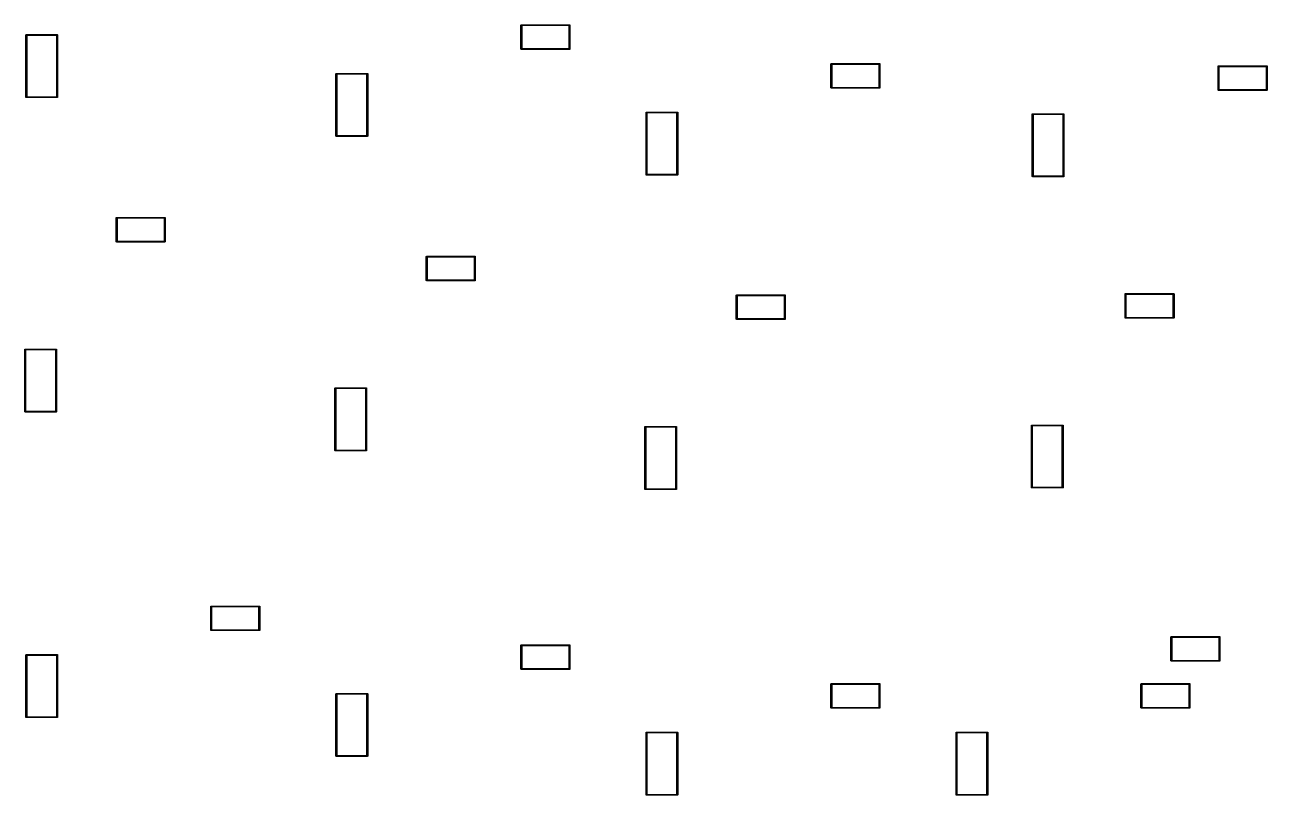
# Model space of a CAD drawing. Extents: x 113 to 277, y -203 to -43.
# Drawn here: x 200.4 to 276.8, y -152.4 to -105.1 of the extents above; entities that cross this region are included whole.
import ezdxf

# ---------------------------------------------------------------- set-up
doc = ezdxf.new("R2010")
doc.units = 0
doc.layers.add('BLACK', color=7, linetype='CONTINUOUS')

msp = doc.modelspace()

# ---------------------------------------------------------------- linework, layer by layer
at = {"layer": 'BLACK', "linetype": 'CONTINUOUS'}
for p, q in [((230.915, -105.098), (230.916, -105.093)), ((230.915, -105.099), (230.915, -105.098)), ((230.915, -106.557), (230.915, -105.099)), ((230.916, -105.093), (230.917, -105.088)), ((230.917, -105.088), (230.919, -105.084)), ((230.919, -105.084), (230.922, -105.08)), ((230.922, -105.08), (230.926, -105.077)), ((230.926, -105.077), (230.931, -105.075)), ((230.931, -105.075), (230.935, -105.073)), ((230.935, -105.073), (230.939, -105.073)), ((230.939, -105.073), (230.939, -105.073)), ((230.939, -105.073), (230.94, -105.073)), ((230.94, -105.073), (230.941, -105.073)), ((230.941, -105.073), (233.899, -105.073)), ((230.965, -105.123), (230.965, -106.533)), ((233.875, -105.123), (230.965, -105.123)), ((233.875, -106.533), (233.875, -105.123)), ((233.899, -105.073), (233.9, -105.073)), ((233.9, -105.073), (233.901, -105.073)), ((233.901, -105.073), (233.901, -105.073)), ((233.901, -105.073), (233.905, -105.073)), ((233.905, -105.073), (233.91, -105.075)), ((233.91, -105.075), (233.914, -105.077)), ((233.914, -105.077), (233.918, -105.08)), ((233.918, -105.08), (233.921, -105.084)), ((233.921, -105.084), (233.923, -105.088)), ((233.923, -105.088), (233.925, -105.093)), ((233.925, -105.093), (233.925, -105.098)), ((233.925, -105.098), (233.925, -105.099)), ((233.925, -105.099), (233.925, -106.557)), ((200.503, -105.695), (200.505, -105.69)), ((200.503, -105.7), (200.503, -105.695)), ((200.503, -105.701), (200.503, -105.7)), ((200.503, -109.519), (200.503, -105.701)), ((200.505, -105.69), (200.507, -105.686)), ((200.507, -105.686), (200.51, -105.682)), ((200.51, -105.682), (200.514, -105.679)), ((200.514, -105.679), (200.518, -105.677)), ((200.518, -105.677), (200.523, -105.675)), ((200.523, -105.675), (200.527, -105.675)), ((200.527, -105.675), (200.528, -105.675)), ((200.528, -105.675), (200.529, -105.675)), ((200.529, -105.675), (202.427, -105.675)), ((200.553, -105.725), (200.553, -109.495)), ((202.403, -105.725), (200.553, -105.725)), ((202.403, -109.495), (202.403, -105.725)), ((202.427, -105.675), (202.428, -105.675)), ((202.428, -105.675), (202.429, -105.675)), ((202.429, -105.675), (202.429, -105.675)), ((202.429, -105.675), (202.433, -105.675)), ((202.433, -105.675), (202.437, -105.677)), ((202.437, -105.677), (202.442, -105.679)), ((202.442, -105.679), (202.446, -105.682)), ((202.446, -105.682), (202.449, -105.686)), ((202.449, -105.686), (202.451, -105.69)), ((202.451, -105.69), (202.453, -105.695)), ((202.453, -105.695), (202.453, -105.7)), ((202.453, -105.7), (202.453, -105.701)), ((202.453, -105.701), (202.453, -109.518)), ((230.915, -106.558), (230.915, -106.557)), ((230.916, -106.563), (230.915, -106.558)), ((230.917, -106.567), (230.916, -106.563)), ((230.919, -106.572), (230.917, -106.567)), ((230.922, -106.575), (230.919, -106.572)), ((230.922, -106.576), (230.922, -106.575)), ((230.926, -106.579), (230.922, -106.576)), ((230.931, -106.581), (230.926, -106.579)), ((230.935, -106.582), (230.931, -106.581)), ((230.94, -106.583), (230.935, -106.582)), ((230.941, -106.583), (230.94, -106.583)), ((233.899, -106.583), (230.941, -106.583)), ((230.965, -106.533), (233.875, -106.533)), ((233.9, -106.583), (233.899, -106.583)), ((233.905, -106.582), (233.9, -106.583)), ((233.91, -106.581), (233.905, -106.582)), ((233.914, -106.579), (233.91, -106.581)), ((233.918, -106.576), (233.914, -106.579)), ((233.921, -106.572), (233.918, -106.576)), ((233.923, -106.567), (233.921, -106.572)), ((233.925, -106.563), (233.923, -106.567)), ((233.925, -106.557), (233.925, -106.558)), ((233.925, -106.558), (233.925, -106.559)), ((233.925, -106.559), (233.925, -106.559)), ((233.925, -106.559), (233.925, -106.563)), ((249.965, -107.479), (249.966, -107.474)), ((249.965, -107.48), (249.965, -107.479)), ((249.965, -108.938), (249.965, -107.48)), ((249.966, -107.474), (249.967, -107.469)), ((249.967, -107.469), (249.969, -107.465)), ((249.969, -107.465), (249.972, -107.461)), ((249.972, -107.461), (249.976, -107.458)), ((249.976, -107.458), (249.981, -107.456)), ((249.981, -107.456), (249.985, -107.454)), ((249.985, -107.454), (249.989, -107.454)), ((249.989, -107.454), (249.989, -107.454)), ((249.989, -107.454), (249.99, -107.454)), ((249.99, -107.454), (249.991, -107.454)), ((249.991, -107.454), (252.949, -107.454)), ((250.015, -107.504), (250.015, -108.914)), ((252.925, -107.504), (250.015, -107.504)), ((252.925, -108.914), (252.925, -107.504)), ((252.949, -107.454), (252.95, -107.454)), ((252.95, -107.454), (252.951, -107.454)), ((252.951, -107.454), (252.951, -107.454)), ((252.951, -107.454), (252.955, -107.454)), ((252.955, -107.454), (252.96, -107.456)), ((252.96, -107.456), (252.964, -107.458)), ((252.964, -107.458), (252.968, -107.461)), ((252.968, -107.461), (252.971, -107.465)), ((252.971, -107.465), (252.973, -107.469)), ((252.973, -107.469), (252.975, -107.474)), ((252.975, -107.474), (252.975, -107.479)), ((252.975, -107.479), (252.975, -107.48)), ((252.975, -107.48), (252.975, -108.938)), ((273.757, -107.619), (273.758, -107.614)), ((273.757, -107.62), (273.757, -107.619)), ((273.757, -109.078), (273.757, -107.62)), ((273.758, -107.614), (273.759, -107.609)), ((273.759, -107.609), (273.761, -107.605)), ((273.761, -107.605), (273.765, -107.601)), ((273.765, -107.601), (273.768, -107.598)), ((273.768, -107.598), (273.773, -107.596)), ((273.773, -107.596), (273.777, -107.594)), ((273.777, -107.594), (273.781, -107.594)), ((273.781, -107.594), (273.781, -107.594)), ((273.781, -107.594), (273.782, -107.594)), ((273.782, -107.594), (273.784, -107.594)), ((273.784, -107.594), (276.741, -107.594)), ((276.741, -107.594), (276.742, -107.594)), ((276.742, -107.594), (276.744, -107.594)), ((276.744, -107.594), (276.744, -107.594)), ((276.744, -107.594), (276.747, -107.594)), ((276.747, -107.594), (276.752, -107.596)), ((276.752, -107.596), (276.756, -107.598)), ((276.756, -107.598), (276.76, -107.601)), ((276.76, -107.601), (276.763, -107.605)), ((276.763, -107.605), (276.766, -107.609)), ((276.766, -107.609), (276.767, -107.614)), ((276.767, -107.614), (276.767, -107.619)), ((276.767, -107.619), (276.767, -107.62)), ((276.767, -107.62), (276.767, -109.078)), ((219.553, -108.076), (219.555, -108.071)), ((219.553, -108.081), (219.553, -108.076)), ((219.553, -108.082), (219.553, -108.081)), ((219.553, -111.9), (219.553, -108.082)), ((219.555, -108.071), (219.557, -108.067)), ((219.557, -108.067), (219.56, -108.063)), ((219.56, -108.063), (219.564, -108.06)), ((219.564, -108.06), (219.568, -108.058)), ((219.568, -108.058), (219.573, -108.056)), ((219.573, -108.056), (219.577, -108.056)), ((219.577, -108.056), (219.578, -108.056)), ((219.578, -108.056), (219.579, -108.056)), ((219.579, -108.056), (221.477, -108.056)), ((219.603, -108.106), (219.603, -111.876)), ((221.453, -108.106), (219.603, -108.106)), ((221.453, -111.876), (221.453, -108.106)), ((221.477, -108.056), (221.478, -108.056)), ((221.478, -108.056), (221.479, -108.056)), ((221.479, -108.056), (221.479, -108.056)), ((221.479, -108.056), (221.483, -108.056)), ((221.483, -108.056), (221.487, -108.058)), ((221.487, -108.058), (221.492, -108.06)), ((221.492, -108.06), (221.496, -108.063)), ((221.496, -108.063), (221.499, -108.067)), ((221.499, -108.067), (221.501, -108.071)), ((221.501, -108.071), (221.503, -108.076)), ((221.503, -108.076), (221.503, -108.081)), ((221.503, -108.081), (221.503, -108.082)), ((221.503, -108.082), (221.503, -111.899)), ((273.807, -107.644), (273.807, -109.054)), ((276.717, -107.644), (273.807, -107.644)), ((276.717, -109.054), (276.717, -107.644)), ((249.965, -108.939), (249.965, -108.938)), ((249.966, -108.944), (249.965, -108.939)), ((249.967, -108.949), (249.966, -108.944)), ((249.969, -108.953), (249.967, -108.949)), ((249.972, -108.957), (249.969, -108.953)), ((249.976, -108.96), (249.972, -108.957)), ((249.981, -108.962), (249.976, -108.96)), ((249.985, -108.964), (249.981, -108.962)), ((249.99, -108.964), (249.985, -108.964)), ((249.991, -108.964), (249.99, -108.964)), ((252.949, -108.964), (249.991, -108.964)), ((250.015, -108.914), (252.925, -108.914)), ((252.95, -108.964), (252.949, -108.964)), ((252.955, -108.964), (252.95, -108.964)), ((252.96, -108.962), (252.955, -108.964)), ((252.964, -108.96), (252.96, -108.962)), ((252.968, -108.957), (252.964, -108.96)), ((252.971, -108.953), (252.968, -108.957)), ((252.973, -108.949), (252.971, -108.953)), ((252.975, -108.944), (252.973, -108.949)), ((252.975, -108.938), (252.975, -108.939)), ((252.975, -108.939), (252.975, -108.94)), ((252.975, -108.94), (252.975, -108.94)), ((252.975, -108.94), (252.975, -108.944)), ((273.757, -109.079), (273.757, -109.078)), ((273.758, -109.084), (273.757, -109.079)), ((273.759, -109.088), (273.758, -109.084)), ((273.761, -109.093), (273.759, -109.088)), ((273.765, -109.097), (273.761, -109.093)), ((273.768, -109.1), (273.765, -109.097)), ((273.773, -109.102), (273.768, -109.1)), ((273.777, -109.103), (273.773, -109.102)), ((273.782, -109.104), (273.777, -109.103)), ((273.784, -109.104), (273.782, -109.104)), ((276.741, -109.104), (273.784, -109.104)), ((273.807, -109.054), (276.717, -109.054)), ((276.742, -109.104), (276.741, -109.104)), ((276.747, -109.103), (276.742, -109.104)), ((276.752, -109.102), (276.747, -109.103)), ((276.756, -109.1), (276.752, -109.102)), ((276.76, -109.097), (276.756, -109.1)), ((276.763, -109.093), (276.76, -109.097)), ((276.766, -109.088), (276.763, -109.093)), ((276.767, -109.084), (276.766, -109.088)), ((276.767, -109.078), (276.767, -109.079)), ((276.767, -109.079), (276.767, -109.08)), ((276.767, -109.08), (276.767, -109.08)), ((276.767, -109.08), (276.767, -109.084)), ((200.503, -109.52), (200.503, -109.519)), ((200.503, -109.521), (200.503, -109.52)), ((200.503, -109.525), (200.503, -109.521)), ((200.503, -109.521), (200.503, -109.521)), ((200.505, -109.529), (200.503, -109.525)), ((200.507, -109.534), (200.505, -109.529)), ((200.51, -109.537), (200.507, -109.534)), ((200.514, -109.541), (200.51, -109.537)), ((200.518, -109.543), (200.514, -109.541)), ((200.523, -109.544), (200.518, -109.543)), ((200.528, -109.545), (200.523, -109.544)), ((200.529, -109.545), (200.528, -109.545)), ((202.427, -109.545), (200.529, -109.545)), ((200.553, -109.495), (202.403, -109.495)), ((202.428, -109.545), (202.427, -109.545)), ((202.429, -109.545), (202.428, -109.545)), ((202.433, -109.544), (202.429, -109.545)), ((202.429, -109.545), (202.429, -109.545)), ((202.438, -109.543), (202.433, -109.544)), ((202.442, -109.541), (202.438, -109.543)), ((202.446, -109.537), (202.442, -109.541)), ((202.449, -109.534), (202.446, -109.537)), ((202.451, -109.529), (202.449, -109.534)), ((202.453, -109.525), (202.451, -109.529)), ((202.453, -109.518), (202.453, -109.52)), ((202.453, -109.52), (202.453, -109.525)), ((238.603, -110.457), (238.605, -110.453)), ((238.603, -110.462), (238.603, -110.457)), ((238.603, -110.463), (238.603, -110.462)), ((238.603, -114.281), (238.603, -110.463)), ((238.605, -110.453), (238.607, -110.448)), ((238.607, -110.448), (238.61, -110.444)), ((238.61, -110.444), (238.614, -110.441)), ((238.614, -110.441), (238.618, -110.439)), ((238.618, -110.439), (238.623, -110.438)), ((238.623, -110.438), (238.627, -110.437)), ((238.627, -110.437), (238.628, -110.437)), ((238.628, -110.437), (238.629, -110.437)), ((238.629, -110.437), (240.527, -110.437)), ((238.653, -110.487), (238.653, -114.257)), ((240.503, -110.487), (238.653, -110.487)), ((240.503, -114.257), (240.503, -110.487)), ((240.527, -110.437), (240.528, -110.437)), ((240.528, -110.437), (240.529, -110.437)), ((240.529, -110.437), (240.529, -110.437)), ((240.529, -110.437), (240.533, -110.438)), ((240.533, -110.438), (240.537, -110.439)), ((240.537, -110.439), (240.542, -110.441)), ((240.542, -110.441), (240.546, -110.444)), ((240.546, -110.444), (240.549, -110.448)), ((240.549, -110.448), (240.551, -110.453)), ((240.551, -110.453), (240.553, -110.457)), ((240.553, -110.457), (240.553, -110.462)), ((240.553, -110.462), (240.553, -110.463)), ((240.553, -110.463), (240.553, -114.281)), ((262.334, -110.559), (262.336, -110.554)), ((262.334, -110.564), (262.334, -110.559)), ((262.334, -110.565), (262.334, -110.564)), ((262.334, -114.383), (262.334, -110.565)), ((262.336, -110.554), (262.338, -110.55)), ((262.338, -110.55), (262.341, -110.546)), ((262.341, -110.546), (262.345, -110.543)), ((262.345, -110.543), (262.349, -110.541)), ((262.349, -110.541), (262.354, -110.539)), ((262.354, -110.539), (262.358, -110.539)), ((262.358, -110.539), (262.359, -110.539)), ((262.359, -110.539), (262.36, -110.539)), ((262.36, -110.539), (264.258, -110.539)), ((262.384, -110.589), (262.384, -114.359)), ((264.234, -110.589), (262.384, -110.589)), ((264.234, -114.359), (264.234, -110.589)), ((264.258, -110.539), (264.259, -110.539)), ((264.259, -110.539), (264.26, -110.539)), ((264.26, -110.539), (264.26, -110.539)), ((264.26, -110.539), (264.264, -110.539)), ((264.264, -110.539), (264.269, -110.541)), ((264.269, -110.541), (264.273, -110.543)), ((264.273, -110.543), (264.277, -110.546)), ((264.277, -110.546), (264.28, -110.55)), ((264.28, -110.55), (264.282, -110.554)), ((264.282, -110.554), (264.284, -110.559)), ((264.284, -110.559), (264.284, -110.564)), ((264.284, -110.564), (264.284, -110.565)), ((264.284, -110.565), (264.284, -114.382)), ((219.553, -111.901), (219.553, -111.9)), ((219.553, -111.902), (219.553, -111.901)), ((219.553, -111.906), (219.553, -111.902)), ((219.553, -111.902), (219.553, -111.902)), ((219.555, -111.911), (219.553, -111.906)), ((219.557, -111.915), (219.555, -111.911)), ((219.56, -111.919), (219.557, -111.915)), ((219.564, -111.922), (219.56, -111.919)), ((219.568, -111.924), (219.564, -111.922)), ((219.573, -111.926), (219.568, -111.924)), ((219.578, -111.926), (219.573, -111.926)), ((219.579, -111.926), (219.578, -111.926)), ((221.477, -111.926), (219.579, -111.926)), ((219.603, -111.876), (221.453, -111.876)), ((221.478, -111.926), (221.477, -111.926)), ((221.479, -111.926), (221.478, -111.926)), ((221.483, -111.926), (221.479, -111.926)), ((221.479, -111.926), (221.479, -111.926)), ((221.488, -111.924), (221.483, -111.926)), ((221.492, -111.922), (221.488, -111.924)), ((221.496, -111.919), (221.492, -111.922)), ((221.499, -111.915), (221.496, -111.919)), ((221.501, -111.911), (221.499, -111.915)), ((221.503, -111.906), (221.501, -111.911)), ((221.503, -111.899), (221.503, -111.901)), ((221.503, -111.901), (221.503, -111.906)), ((238.603, -114.282), (238.603, -114.281)), ((238.603, -114.283), (238.603, -114.282)), ((238.603, -114.287), (238.603, -114.283)), ((238.603, -114.283), (238.603, -114.283)), ((238.605, -114.292), (238.603, -114.287)), ((238.607, -114.296), (238.605, -114.292)), ((238.61, -114.3), (238.607, -114.296)), ((238.614, -114.303), (238.61, -114.3)), ((238.618, -114.305), (238.614, -114.303)), ((238.623, -114.307), (238.618, -114.305)), ((238.628, -114.307), (238.623, -114.307)), ((238.629, -114.307), (238.628, -114.307)), ((240.527, -114.307), (238.629, -114.307)), ((238.653, -114.257), (240.503, -114.257)), ((240.528, -114.307), (240.527, -114.307)), ((240.529, -114.307), (240.528, -114.307)), ((240.533, -114.307), (240.529, -114.307)), ((240.529, -114.307), (240.529, -114.307)), ((240.538, -114.305), (240.533, -114.307)), ((240.542, -114.303), (240.538, -114.305)), ((240.546, -114.3), (240.542, -114.303)), ((240.549, -114.296), (240.546, -114.3)), ((240.551, -114.292), (240.549, -114.296)), ((240.553, -114.287), (240.551, -114.292)), ((240.553, -114.281), (240.553, -114.282)), ((240.553, -114.282), (240.553, -114.287)), ((262.334, -114.384), (262.334, -114.383)), ((262.334, -114.385), (262.334, -114.384)), ((262.334, -114.389), (262.334, -114.385)), ((262.334, -114.385), (262.334, -114.385)), ((262.336, -114.393), (262.334, -114.389)), ((262.338, -114.398), (262.336, -114.393)), ((262.341, -114.402), (262.338, -114.398)), ((262.345, -114.405), (262.341, -114.402)), ((262.349, -114.407), (262.345, -114.405)), ((262.354, -114.408), (262.349, -114.407)), ((262.359, -114.409), (262.354, -114.408)), ((262.36, -114.409), (262.359, -114.409)), ((264.258, -114.409), (262.36, -114.409)), ((262.384, -114.359), (264.234, -114.359)), ((264.259, -114.409), (264.258, -114.409)), ((264.26, -114.409), (264.259, -114.409)), ((264.264, -114.408), (264.26, -114.409)), ((264.26, -114.409), (264.26, -114.409)), ((264.269, -114.407), (264.264, -114.408)), ((264.273, -114.405), (264.269, -114.407)), ((264.277, -114.402), (264.273, -114.405)), ((264.28, -114.398), (264.277, -114.402)), ((264.282, -114.393), (264.28, -114.398)), ((264.284, -114.389), (264.282, -114.393)), ((264.284, -114.382), (264.284, -114.384)), ((264.284, -114.384), (264.284, -114.389)), ((206.054, -116.928), (206.055, -116.923)), ((206.054, -116.933), (206.054, -116.928)), ((206.054, -116.934), (206.054, -116.933)), ((206.054, -118.392), (206.054, -116.934)), ((206.055, -116.923), (206.058, -116.919)), ((206.058, -116.919), (206.061, -116.915)), ((206.061, -116.915), (206.065, -116.912)), ((206.065, -116.912), (206.069, -116.91)), ((206.069, -116.91), (206.074, -116.908)), ((206.074, -116.908), (206.077, -116.908)), ((206.077, -116.908), (206.077, -116.908)), ((206.077, -116.908), (206.079, -116.908)), ((206.079, -116.908), (206.08, -116.908)), ((206.08, -116.908), (209.037, -116.908)), ((206.104, -116.958), (206.104, -118.368)), ((209.014, -116.958), (206.104, -116.958)), ((209.014, -118.368), (209.014, -116.958)), ((209.037, -116.908), (209.039, -116.908)), ((209.039, -116.908), (209.04, -116.908)), ((209.04, -116.908), (209.04, -116.908)), ((209.04, -116.908), (209.044, -116.908)), ((209.044, -116.908), (209.048, -116.91)), ((209.048, -116.91), (209.053, -116.912)), ((209.053, -116.912), (209.056, -116.915)), ((209.056, -116.915), (209.06, -116.919)), ((209.06, -116.919), (209.062, -116.923)), ((209.062, -116.923), (209.063, -116.928)), ((209.063, -116.928), (209.064, -116.933)), ((209.064, -116.933), (209.064, -116.934)), ((209.064, -116.934), (209.064, -118.392)), ((206.054, -118.393), (206.054, -118.392)), ((206.054, -118.398), (206.054, -118.393)), ((206.055, -118.403), (206.054, -118.398)), ((206.058, -118.407), (206.055, -118.403)), ((206.061, -118.411), (206.058, -118.407)), ((206.065, -118.414), (206.061, -118.411)), ((206.069, -118.416), (206.065, -118.414)), ((206.074, -118.418), (206.069, -118.416)), ((206.079, -118.418), (206.074, -118.418)), ((206.08, -118.418), (206.079, -118.418)), ((209.037, -118.418), (206.08, -118.418)), ((206.104, -118.368), (209.014, -118.368)), ((209.039, -118.418), (209.037, -118.418)), ((209.044, -118.418), (209.039, -118.418)), ((209.048, -118.416), (209.044, -118.418)), ((209.053, -118.414), (209.048, -118.416)), ((209.056, -118.411), (209.053, -118.414)), ((209.06, -118.407), (209.056, -118.411)), ((209.062, -118.403), (209.06, -118.407)), ((209.063, -118.398), (209.062, -118.403)), ((209.064, -118.394), (209.063, -118.398)), ((209.064, -118.392), (209.064, -118.393)), ((209.064, -118.393), (209.064, -118.394)), ((209.064, -118.394), (209.064, -118.394)), ((225.104, -119.309), (225.105, -119.305)), ((225.104, -119.314), (225.104, -119.309)), ((225.104, -119.315), (225.104, -119.314)), ((225.104, -120.773), (225.104, -119.315)), ((225.105, -119.305), (225.108, -119.3)), ((225.108, -119.3), (225.111, -119.296)), ((225.111, -119.296), (225.115, -119.293)), ((225.115, -119.293), (225.119, -119.291)), ((225.119, -119.291), (225.124, -119.29)), ((225.124, -119.29), (225.127, -119.289)), ((225.127, -119.289), (225.127, -119.289)), ((225.127, -119.289), (225.129, -119.289)), ((225.129, -119.289), (225.13, -119.289)), ((225.13, -119.289), (228.087, -119.289)), ((225.154, -119.339), (225.154, -120.749)), ((228.064, -119.339), (225.154, -119.339)), ((228.064, -120.749), (228.064, -119.339)), ((228.087, -119.289), (228.089, -119.289)), ((228.089, -119.289), (228.09, -119.289)), ((228.09, -119.289), (228.09, -119.289)), ((228.09, -119.289), (228.094, -119.29)), ((228.094, -119.29), (228.098, -119.291)), ((228.098, -119.291), (228.103, -119.293)), ((228.103, -119.293), (228.106, -119.296)), ((228.106, -119.296), (228.11, -119.3)), ((228.11, -119.3), (228.112, -119.305)), ((228.112, -119.305), (228.113, -119.309)), ((228.113, -119.309), (228.114, -119.314)), ((228.114, -119.314), (228.114, -119.315)), ((228.114, -119.315), (228.114, -120.773)), ((225.104, -120.774), (225.104, -120.773)), ((225.104, -120.779), (225.104, -120.774)), ((225.105, -120.784), (225.104, -120.779)), ((225.108, -120.788), (225.105, -120.784)), ((225.111, -120.792), (225.108, -120.788)), ((225.115, -120.795), (225.111, -120.792)), ((225.119, -120.797), (225.115, -120.795)), ((225.124, -120.799), (225.119, -120.797)), ((225.129, -120.799), (225.124, -120.799)), ((225.13, -120.799), (225.129, -120.799)), ((228.087, -120.799), (225.13, -120.799)), ((225.154, -120.749), (228.064, -120.749)), ((228.089, -120.799), (228.087, -120.799)), ((228.094, -120.799), (228.089, -120.799)), ((228.098, -120.797), (228.094, -120.799)), ((228.103, -120.795), (228.098, -120.797)), ((228.106, -120.792), (228.103, -120.795)), ((228.11, -120.788), (228.106, -120.792)), ((228.112, -120.784), (228.11, -120.788)), ((228.113, -120.779), (228.112, -120.784)), ((228.114, -120.775), (228.113, -120.779)), ((228.114, -120.773), (228.114, -120.774)), ((228.114, -120.774), (228.114, -120.775)), ((228.114, -120.775), (228.114, -120.775)), ((244.15, -121.687), (244.152, -121.682)), ((244.15, -121.692), (244.15, -121.687)), ((244.15, -121.693), (244.15, -121.692)), ((244.15, -123.151), (244.15, -121.693)), ((244.152, -121.682), (244.154, -121.678)), ((244.154, -121.678), (244.157, -121.674)), ((244.157, -121.674), (244.161, -121.671)), ((244.161, -121.671), (244.165, -121.669)), ((244.165, -121.669), (244.17, -121.667)), ((244.17, -121.667), (244.174, -121.667)), ((244.174, -121.667), (244.174, -121.667)), ((244.174, -121.667), (244.175, -121.667)), ((244.175, -121.667), (244.176, -121.667)), ((244.176, -121.667), (247.134, -121.667)), ((244.2, -121.717), (244.2, -123.127)), ((247.11, -121.717), (244.2, -121.717)), ((247.11, -123.127), (247.11, -121.717)), ((247.134, -121.667), (247.135, -121.667)), ((247.135, -121.667), (247.136, -121.667)), ((247.136, -121.667), (247.136, -121.667)), ((247.136, -121.667), (247.14, -121.667)), ((247.14, -121.667), (247.145, -121.669)), ((247.145, -121.669), (247.149, -121.671)), ((247.149, -121.671), (247.153, -121.674)), ((247.153, -121.674), (247.156, -121.678)), ((247.156, -121.678), (247.158, -121.682)), ((247.158, -121.682), (247.16, -121.687)), ((247.16, -121.687), (247.16, -121.692)), ((247.16, -121.692), (247.16, -121.693)), ((247.16, -121.693), (247.16, -123.151)), ((268.04, -121.607), (268.042, -121.602)), ((268.04, -121.612), (268.04, -121.607)), ((268.04, -121.613), (268.04, -121.612)), ((268.04, -123.07), (268.04, -121.613)), ((268.042, -121.602), (268.044, -121.598)), ((268.044, -121.598), (268.047, -121.594)), ((268.047, -121.594), (268.051, -121.591)), ((268.051, -121.591), (268.055, -121.588)), ((268.055, -121.588), (268.06, -121.587)), ((268.06, -121.587), (268.064, -121.587)), ((268.064, -121.587), (268.064, -121.587)), ((268.064, -121.587), (268.065, -121.587)), ((268.065, -121.587), (268.066, -121.587)), ((268.066, -121.587), (271.024, -121.587)), ((268.09, -121.637), (268.09, -123.047)), ((271, -121.637), (268.09, -121.637)), ((271, -123.047), (271, -121.637)), ((271.024, -121.587), (271.025, -121.587)), ((271.025, -121.587), (271.026, -121.587)), ((271.026, -121.587), (271.026, -121.587)), ((271.026, -121.587), (271.03, -121.587)), ((271.03, -121.587), (271.034, -121.588)), ((271.034, -121.588), (271.039, -121.591)), ((271.039, -121.591), (271.043, -121.594)), ((271.043, -121.594), (271.046, -121.598)), ((271.046, -121.598), (271.048, -121.602)), ((271.048, -121.602), (271.049, -121.607)), ((271.049, -121.607), (271.05, -121.612)), ((271.05, -121.612), (271.05, -121.613)), ((271.05, -121.613), (271.05, -123.07)), ((244.15, -123.152), (244.15, -123.151)), ((244.15, -123.157), (244.15, -123.152)), ((244.152, -123.161), (244.15, -123.157)), ((244.154, -123.166), (244.152, -123.161)), ((244.157, -123.169), (244.154, -123.166)), ((244.157, -123.17), (244.157, -123.169)), ((244.161, -123.173), (244.157, -123.17)), ((244.165, -123.175), (244.161, -123.173)), ((244.17, -123.176), (244.165, -123.175)), ((244.175, -123.177), (244.17, -123.176)), ((244.176, -123.177), (244.175, -123.177)), ((247.134, -123.177), (244.176, -123.177)), ((244.2, -123.127), (247.11, -123.127)), ((247.135, -123.177), (247.134, -123.177)), ((247.14, -123.176), (247.135, -123.177)), ((247.145, -123.175), (247.14, -123.176)), ((247.149, -123.173), (247.145, -123.175)), ((247.153, -123.17), (247.149, -123.173)), ((247.156, -123.166), (247.153, -123.17)), ((247.158, -123.161), (247.156, -123.166)), ((247.16, -123.157), (247.158, -123.161)), ((247.16, -123.151), (247.16, -123.152)), ((247.16, -123.152), (247.16, -123.153)), ((247.16, -123.153), (247.16, -123.153)), ((247.16, -123.153), (247.16, -123.157)), ((268.04, -123.072), (268.04, -123.07)), ((268.04, -123.077), (268.04, -123.072)), ((268.042, -123.081), (268.04, -123.077)), ((268.044, -123.086), (268.042, -123.081)), ((268.047, -123.089), (268.044, -123.086)), ((268.051, -123.093), (268.047, -123.089)), ((268.055, -123.095), (268.051, -123.093)), ((268.06, -123.096), (268.055, -123.095)), ((268.065, -123.097), (268.06, -123.096)), ((268.066, -123.097), (268.065, -123.097)), ((271.024, -123.097), (268.066, -123.097)), ((268.09, -123.047), (271, -123.047)), ((271.025, -123.097), (271.024, -123.097)), ((271.03, -123.096), (271.025, -123.097)), ((271.034, -123.095), (271.03, -123.096)), ((271.039, -123.093), (271.034, -123.095)), ((271.043, -123.089), (271.039, -123.093)), ((271.046, -123.086), (271.043, -123.089)), ((271.048, -123.081), (271.046, -123.086)), ((271.049, -123.077), (271.048, -123.081)), ((271.05, -123.073), (271.049, -123.077)), ((271.05, -123.07), (271.05, -123.072)), ((271.05, -123.072), (271.05, -123.073)), ((271.05, -123.073), (271.05, -123.073)), ((200.437, -125.017), (200.439, -125.012)), ((200.437, -125.022), (200.437, -125.017)), ((200.437, -125.023), (200.437, -125.022)), ((200.437, -128.841), (200.437, -125.023)), ((200.439, -125.012), (200.441, -125.008)), ((200.441, -125.008), (200.444, -125.004)), ((200.444, -125.004), (200.448, -125.001)), ((200.448, -125.001), (200.452, -124.998)), ((200.452, -124.998), (200.457, -124.997)), ((200.457, -124.997), (200.461, -124.997)), ((200.461, -124.997), (200.462, -124.996)), ((200.462, -124.996), (200.463, -124.997)), ((200.463, -124.997), (202.361, -124.997)), ((200.487, -125.047), (200.487, -128.816)), ((202.337, -125.047), (200.487, -125.047)), ((202.337, -128.816), (202.337, -125.047)), ((202.361, -124.997), (202.362, -124.996)), ((202.362, -124.996), (202.363, -124.997)), ((202.363, -124.997), (202.363, -124.997)), ((202.363, -124.997), (202.367, -124.997)), ((202.367, -124.997), (202.371, -124.998)), ((202.371, -124.998), (202.376, -125.001)), ((202.376, -125.001), (202.38, -125.004)), ((202.38, -125.004), (202.383, -125.008)), ((202.383, -125.008), (202.385, -125.012)), ((202.385, -125.012), (202.386, -125.017)), ((202.386, -125.017), (202.387, -125.022)), ((202.387, -125.022), (202.387, -125.023)), ((202.387, -125.023), (202.387, -128.84)), ((219.487, -127.398), (219.489, -127.393)), ((219.487, -127.403), (219.487, -127.398)), ((219.487, -127.404), (219.487, -127.403)), ((219.487, -131.222), (219.487, -127.404)), ((219.489, -127.393), (219.491, -127.389)), ((219.491, -127.389), (219.494, -127.385)), ((219.494, -127.385), (219.498, -127.382)), ((219.498, -127.382), (219.502, -127.38)), ((219.502, -127.38), (219.507, -127.378)), ((219.507, -127.378), (219.511, -127.378)), ((219.511, -127.378), (219.512, -127.378)), ((219.512, -127.378), (219.513, -127.378)), ((219.513, -127.378), (221.411, -127.378)), ((219.537, -127.428), (219.537, -131.198)), ((221.387, -127.428), (219.537, -127.428)), ((221.387, -131.198), (221.387, -127.428)), ((221.411, -127.378), (221.412, -127.378)), ((221.412, -127.378), (221.413, -127.378)), ((221.413, -127.378), (221.413, -127.378)), ((221.413, -127.378), (221.417, -127.378)), ((221.417, -127.378), (221.421, -127.38)), ((221.421, -127.38), (221.426, -127.382)), ((221.426, -127.382), (221.43, -127.385)), ((221.43, -127.385), (221.433, -127.389)), ((221.433, -127.389), (221.435, -127.393)), ((221.435, -127.393), (221.436, -127.398)), ((221.436, -127.398), (221.437, -127.403)), ((221.437, -127.403), (221.437, -127.404)), ((221.437, -127.404), (221.437, -131.221)), ((200.437, -128.842), (200.437, -128.841)), ((200.437, -128.841), (200.437, -128.841)), ((200.437, -128.843), (200.437, -128.842)), ((200.437, -128.846), (200.437, -128.843)), ((200.439, -128.851), (200.437, -128.846)), ((200.441, -128.855), (200.439, -128.851)), ((200.444, -128.859), (200.441, -128.855)), ((200.448, -128.862), (200.444, -128.859)), ((200.452, -128.865), (200.448, -128.862)), ((200.457, -128.866), (200.452, -128.865)), ((200.462, -128.867), (200.457, -128.866)), ((200.463, -128.867), (200.462, -128.867)), ((202.361, -128.867), (200.463, -128.867)), ((200.487, -128.816), (202.337, -128.816)), ((202.362, -128.867), (202.361, -128.867)), ((202.363, -128.867), (202.362, -128.867)), ((202.367, -128.866), (202.363, -128.867)), ((202.363, -128.867), (202.363, -128.867)), ((202.371, -128.865), (202.367, -128.866)), ((202.376, -128.862), (202.371, -128.865)), ((202.38, -128.859), (202.376, -128.862)), ((202.383, -128.855), (202.38, -128.859)), ((202.385, -128.851), (202.383, -128.855)), ((202.387, -128.846), (202.385, -128.851)), ((202.387, -128.84), (202.387, -128.841)), ((202.387, -128.841), (202.387, -128.846)), ((238.54, -129.763), (238.544, -129.759)), ((238.544, -129.759), (238.548, -129.757)), ((238.548, -129.757), (238.553, -129.756)), ((238.553, -129.756), (238.557, -129.755)), ((238.557, -129.755), (238.558, -129.755)), ((238.558, -129.755), (238.559, -129.755)), ((238.559, -129.755), (240.457, -129.755)), ((240.457, -129.755), (240.458, -129.755)), ((240.458, -129.755), (240.459, -129.755)), ((240.459, -129.755), (240.459, -129.755)), ((240.459, -129.755), (240.463, -129.756)), ((240.463, -129.756), (240.468, -129.757)), ((240.468, -129.757), (240.472, -129.759)), ((240.472, -129.759), (240.476, -129.763)), ((262.281, -129.683), (262.283, -129.678)), ((262.281, -129.688), (262.281, -129.683)), ((262.281, -129.689), (262.281, -129.688)), ((262.281, -133.507), (262.281, -129.689)), ((262.283, -129.678), (262.285, -129.674)), ((262.285, -129.674), (262.288, -129.67)), ((262.288, -129.67), (262.292, -129.667)), ((262.292, -129.667), (262.296, -129.664)), ((262.296, -129.664), (262.301, -129.663)), ((262.301, -129.663), (262.305, -129.663)), ((262.305, -129.663), (262.306, -129.662)), ((262.306, -129.662), (262.307, -129.663)), ((262.307, -129.663), (264.205, -129.663)), ((262.331, -129.713), (262.331, -133.482)), ((264.181, -129.713), (262.331, -129.713)), ((264.181, -133.482), (264.181, -129.713)), ((264.205, -129.663), (264.206, -129.662)), ((264.206, -129.662), (264.207, -129.663)), ((264.207, -129.663), (264.207, -129.663)), ((264.207, -129.663), (264.211, -129.663)), ((264.211, -129.663), (264.215, -129.664)), ((264.215, -129.664), (264.22, -129.667)), ((264.22, -129.667), (264.224, -129.67)), ((264.224, -129.67), (264.227, -129.674)), ((264.227, -129.674), (264.229, -129.678)), ((264.229, -129.678), (264.23, -129.683)), ((264.23, -129.683), (264.231, -129.688)), ((264.231, -129.688), (264.231, -129.689)), ((264.231, -129.689), (264.231, -133.506)), ((238.533, -129.775), (238.535, -129.771)), ((238.533, -129.78), (238.533, -129.775)), ((238.533, -129.782), (238.533, -129.78)), ((238.533, -133.599), (238.533, -129.782)), ((238.535, -129.771), (238.537, -129.766)), ((238.537, -129.766), (238.54, -129.763)), ((238.583, -129.805), (238.583, -133.575)), ((240.433, -129.805), (238.583, -129.805)), ((240.433, -133.575), (240.433, -129.805)), ((240.476, -129.763), (240.479, -129.766)), ((240.479, -129.766), (240.481, -129.771)), ((240.481, -129.771), (240.483, -129.775)), ((240.483, -129.775), (240.483, -129.78)), ((240.483, -129.78), (240.483, -129.782)), ((240.483, -129.782), (240.483, -133.599)), ((219.487, -131.223), (219.487, -131.222)), ((219.487, -131.224), (219.487, -131.223)), ((219.487, -131.228), (219.487, -131.224)), ((219.487, -131.224), (219.487, -131.224)), ((219.489, -131.232), (219.487, -131.228)), ((219.491, -131.237), (219.489, -131.232)), ((219.494, -131.241), (219.491, -131.237)), ((219.498, -131.244), (219.494, -131.241)), ((219.502, -131.246), (219.498, -131.244)), ((219.507, -131.247), (219.502, -131.246)), ((219.512, -131.248), (219.507, -131.247)), ((219.513, -131.248), (219.512, -131.248)), ((221.411, -131.248), (219.513, -131.248)), ((219.537, -131.198), (221.387, -131.198)), ((221.412, -131.248), (221.411, -131.248)), ((221.413, -131.248), (221.412, -131.248)), ((221.417, -131.247), (221.413, -131.248)), ((221.413, -131.248), (221.413, -131.248)), ((221.421, -131.246), (221.417, -131.247)), ((221.426, -131.244), (221.421, -131.246)), ((221.43, -131.241), (221.426, -131.244)), ((221.433, -131.237), (221.43, -131.241)), ((221.435, -131.232), (221.433, -131.237)), ((221.437, -131.228), (221.435, -131.232)), ((221.437, -131.221), (221.437, -131.223)), ((221.437, -131.223), (221.437, -131.228)), ((238.583, -133.575), (240.433, -133.575)), ((262.281, -133.508), (262.281, -133.507)), ((262.281, -133.507), (262.281, -133.507)), ((262.281, -133.509), (262.281, -133.508)), ((262.281, -133.512), (262.281, -133.509)), ((262.283, -133.517), (262.281, -133.512)), ((262.285, -133.521), (262.283, -133.517)), ((262.288, -133.525), (262.285, -133.521)), ((262.292, -133.528), (262.288, -133.525)), ((262.296, -133.531), (262.292, -133.528)), ((262.301, -133.532), (262.296, -133.531)), ((262.306, -133.533), (262.301, -133.532)), ((262.307, -133.532), (262.306, -133.533)), ((264.205, -133.532), (262.307, -133.532)), ((262.331, -133.482), (264.181, -133.482)), ((264.206, -133.533), (264.205, -133.532)), ((264.207, -133.532), (264.206, -133.533)), ((264.211, -133.532), (264.207, -133.532)), ((264.207, -133.532), (264.207, -133.532)), ((264.215, -133.531), (264.211, -133.532)), ((264.22, -133.528), (264.215, -133.531)), ((264.224, -133.525), (264.22, -133.528)), ((264.227, -133.521), (264.224, -133.525)), ((264.229, -133.517), (264.227, -133.521)), ((264.23, -133.512), (264.229, -133.517)), ((264.231, -133.507), (264.23, -133.512)), ((264.231, -133.506), (264.231, -133.507)), ((238.533, -133.6), (238.533, -133.599)), ((238.533, -133.601), (238.533, -133.6)), ((238.533, -133.602), (238.533, -133.601)), ((238.533, -133.605), (238.533, -133.602)), ((238.535, -133.61), (238.533, -133.605)), ((238.537, -133.614), (238.535, -133.61)), ((238.54, -133.618), (238.537, -133.614)), ((238.544, -133.621), (238.54, -133.618)), ((238.548, -133.624), (238.544, -133.621)), ((238.553, -133.625), (238.548, -133.624)), ((238.558, -133.625), (238.553, -133.625)), ((238.559, -133.625), (238.558, -133.625)), ((240.457, -133.625), (238.559, -133.625)), ((240.458, -133.625), (240.457, -133.625)), ((240.459, -133.625), (240.458, -133.625)), ((240.463, -133.625), (240.459, -133.625)), ((240.459, -133.625), (240.459, -133.625)), ((240.468, -133.624), (240.463, -133.625)), ((240.472, -133.621), (240.468, -133.624)), ((240.476, -133.618), (240.472, -133.621)), ((240.479, -133.614), (240.476, -133.618)), ((240.481, -133.61), (240.479, -133.614)), ((240.483, -133.605), (240.481, -133.61)), ((240.483, -133.599), (240.483, -133.6)), ((240.483, -133.6), (240.483, -133.605)), ((211.861, -140.813), (211.862, -140.808)), ((211.861, -140.814), (211.861, -140.813)), ((211.861, -142.272), (211.861, -140.814)), ((211.862, -140.808), (211.863, -140.803)), ((211.863, -140.803), (211.866, -140.799)), ((211.866, -140.799), (211.869, -140.795)), ((211.869, -140.795), (211.872, -140.792)), ((211.872, -140.792), (211.877, -140.79)), ((211.877, -140.79), (211.882, -140.788)), ((211.882, -140.788), (211.885, -140.788)), ((211.885, -140.788), (211.885, -140.788)), ((211.885, -140.788), (211.886, -140.788)), ((211.886, -140.788), (211.888, -140.788)), ((211.888, -140.788), (214.845, -140.788)), ((211.911, -140.838), (211.911, -142.248)), ((214.821, -140.838), (211.911, -140.838)), ((214.821, -142.248), (214.821, -140.838)), ((214.845, -140.788), (214.846, -140.788)), ((214.846, -140.788), (214.848, -140.788)), ((214.848, -140.788), (214.848, -140.788)), ((214.848, -140.788), (214.851, -140.788)), ((214.851, -140.788), (214.856, -140.79)), ((214.856, -140.79), (214.86, -140.792)), ((214.86, -140.792), (214.864, -140.795)), ((214.864, -140.795), (214.867, -140.799)), ((214.867, -140.799), (214.87, -140.803)), ((214.87, -140.803), (214.871, -140.808)), ((214.871, -140.808), (214.872, -140.813)), ((214.872, -140.813), (214.871, -140.814)), ((214.871, -140.814), (214.871, -142.272)), ((211.861, -142.273), (211.861, -142.272)), ((211.862, -142.278), (211.861, -142.273)), ((211.863, -142.283), (211.862, -142.278)), ((211.866, -142.287), (211.863, -142.283)), ((211.869, -142.291), (211.866, -142.287)), ((211.872, -142.294), (211.869, -142.291)), ((211.877, -142.296), (211.872, -142.294)), ((211.882, -142.298), (211.877, -142.296)), ((211.886, -142.298), (211.882, -142.298)), ((211.888, -142.298), (211.886, -142.298)), ((214.845, -142.298), (211.888, -142.298)), ((211.911, -142.248), (214.821, -142.248)), ((214.846, -142.298), (214.845, -142.298)), ((214.851, -142.298), (214.846, -142.298)), ((214.856, -142.296), (214.851, -142.298)), ((214.86, -142.294), (214.856, -142.296)), ((214.864, -142.291), (214.86, -142.294)), ((214.867, -142.287), (214.864, -142.291)), ((214.87, -142.283), (214.867, -142.287)), ((214.871, -142.278), (214.87, -142.283)), ((214.871, -142.272), (214.872, -142.273)), ((214.872, -142.273), (214.871, -142.274)), ((214.871, -142.274), (214.871, -142.274)), ((214.871, -142.274), (214.871, -142.278)), ((270.859, -142.686), (270.86, -142.681)), ((270.859, -142.691), (270.859, -142.686)), ((270.859, -142.692), (270.859, -142.691)), ((270.859, -144.15), (270.859, -142.692)), ((270.86, -142.681), (270.863, -142.677)), ((270.863, -142.677), (270.866, -142.673)), ((270.866, -142.673), (270.87, -142.67)), ((270.87, -142.67), (270.874, -142.668)), ((270.874, -142.668), (270.879, -142.666)), ((270.879, -142.666), (270.882, -142.666)), ((270.882, -142.666), (270.884, -142.666)), ((270.884, -142.666), (270.885, -142.666)), ((270.885, -142.666), (273.842, -142.666)), ((270.909, -142.716), (270.909, -144.126)), ((273.819, -142.716), (270.909, -142.716)), ((273.819, -144.126), (273.819, -142.716)), ((273.842, -142.666), (273.844, -142.666)), ((273.844, -142.666), (273.845, -142.666)), ((273.845, -142.666), (273.849, -142.666)), ((273.849, -142.666), (273.853, -142.668)), ((273.853, -142.668), (273.858, -142.67)), ((273.858, -142.67), (273.861, -142.673)), ((273.861, -142.673), (273.865, -142.677)), ((273.865, -142.677), (273.867, -142.681)), ((273.867, -142.681), (273.868, -142.686)), ((273.868, -142.686), (273.869, -142.691)), ((273.869, -142.691), (273.869, -142.692)), ((273.869, -142.692), (273.869, -144.15)), ((230.915, -143.198), (230.916, -143.193)), ((230.915, -143.199), (230.915, -143.198)), ((230.915, -144.657), (230.915, -143.199)), ((230.916, -143.193), (230.917, -143.188)), ((230.917, -143.188), (230.919, -143.184)), ((230.919, -143.184), (230.922, -143.18)), ((230.922, -143.18), (230.926, -143.177)), ((230.926, -143.177), (230.931, -143.175)), ((230.931, -143.175), (230.935, -143.173)), ((230.935, -143.173), (230.939, -143.173)), ((230.939, -143.173), (230.939, -143.173)), ((230.939, -143.173), (230.94, -143.173)), ((230.94, -143.173), (230.941, -143.173)), ((230.941, -143.173), (233.899, -143.173)), ((230.965, -143.223), (230.965, -144.633)), ((233.875, -143.223), (230.965, -143.223)), ((233.875, -144.633), (233.875, -143.223)), ((233.899, -143.173), (233.9, -143.173)), ((233.9, -143.173), (233.901, -143.173)), ((233.901, -143.173), (233.901, -143.173)), ((233.901, -143.173), (233.905, -143.173)), ((233.905, -143.173), (233.91, -143.175)), ((233.91, -143.175), (233.914, -143.177)), ((233.914, -143.177), (233.918, -143.18)), ((233.918, -143.18), (233.921, -143.184)), ((233.921, -143.184), (233.923, -143.188)), ((233.923, -143.188), (233.925, -143.193)), ((233.925, -143.193), (233.925, -143.198)), ((233.925, -143.198), (233.925, -143.199)), ((233.925, -143.199), (233.925, -144.657)), ((200.499, -143.796), (200.5, -143.791)), ((200.499, -143.797), (200.499, -143.796)), ((200.499, -147.615), (200.499, -143.797)), ((200.5, -143.791), (200.501, -143.786)), ((200.501, -143.786), (200.503, -143.782)), ((200.503, -143.782), (200.506, -143.778)), ((200.506, -143.778), (200.51, -143.775)), ((200.51, -143.775), (200.515, -143.773)), ((200.515, -143.773), (200.519, -143.771)), ((200.519, -143.771), (200.523, -143.771)), ((200.523, -143.771), (200.524, -143.771)), ((200.524, -143.771), (200.525, -143.771)), ((200.525, -143.771), (202.423, -143.771)), ((200.549, -143.821), (200.549, -147.591)), ((202.399, -143.821), (200.549, -143.821)), ((202.399, -147.591), (202.399, -143.821)), ((202.423, -143.771), (202.424, -143.771)), ((202.424, -143.771), (202.425, -143.771)), ((202.425, -143.771), (202.425, -143.771)), ((202.425, -143.771), (202.429, -143.771)), ((202.429, -143.771), (202.434, -143.773)), ((202.434, -143.773), (202.438, -143.775)), ((202.438, -143.775), (202.442, -143.778)), ((202.442, -143.778), (202.445, -143.782)), ((202.445, -143.782), (202.447, -143.786)), ((202.447, -143.786), (202.449, -143.791)), ((202.449, -143.791), (202.449, -143.796)), ((202.449, -143.796), (202.449, -143.797)), ((202.449, -143.797), (202.449, -147.614)), ((270.859, -144.151), (270.859, -144.15)), ((270.859, -144.156), (270.859, -144.151)), ((270.86, -144.161), (270.859, -144.156)), ((270.863, -144.165), (270.86, -144.161)), ((270.866, -144.169), (270.863, -144.165)), ((270.87, -144.172), (270.866, -144.169)), ((270.874, -144.174), (270.87, -144.172)), ((270.879, -144.176), (270.874, -144.174)), ((270.882, -144.176), (270.879, -144.176)), ((270.884, -144.176), (270.882, -144.176)), ((270.882, -144.176), (270.882, -144.176)), ((270.885, -144.176), (270.884, -144.176)), ((273.842, -144.176), (270.885, -144.176)), ((270.909, -144.126), (273.819, -144.126)), ((273.844, -144.176), (273.842, -144.176)), ((273.845, -144.176), (273.844, -144.176)), ((273.849, -144.176), (273.845, -144.176)), ((273.845, -144.176), (273.845, -144.176)), ((273.853, -144.174), (273.849, -144.176)), ((273.858, -144.172), (273.853, -144.174)), ((273.861, -144.169), (273.858, -144.172)), ((273.865, -144.165), (273.861, -144.169)), ((273.867, -144.161), (273.865, -144.165)), ((273.868, -144.156), (273.867, -144.161)), ((273.869, -144.151), (273.868, -144.156)), ((273.869, -144.15), (273.869, -144.151)), ((230.915, -144.658), (230.915, -144.657)), ((230.916, -144.663), (230.915, -144.658)), ((230.917, -144.667), (230.916, -144.663)), ((230.919, -144.672), (230.917, -144.667)), ((230.922, -144.675), (230.919, -144.672)), ((230.922, -144.676), (230.922, -144.675)), ((230.926, -144.679), (230.922, -144.676)), ((230.931, -144.681), (230.926, -144.679)), ((230.935, -144.682), (230.931, -144.681)), ((230.94, -144.683), (230.935, -144.682)), ((230.941, -144.683), (230.94, -144.683)), ((233.899, -144.683), (230.941, -144.683)), ((230.965, -144.633), (233.875, -144.633)), ((233.9, -144.683), (233.899, -144.683)), ((233.905, -144.682), (233.9, -144.683)), ((233.91, -144.681), (233.905, -144.682)), ((233.914, -144.679), (233.91, -144.681)), ((233.918, -144.676), (233.914, -144.679)), ((233.921, -144.672), (233.918, -144.676)), ((233.923, -144.667), (233.921, -144.672)), ((233.925, -144.663), (233.923, -144.667)), ((233.925, -144.657), (233.925, -144.658)), ((233.925, -144.658), (233.925, -144.659)), ((233.925, -144.659), (233.925, -144.659)), ((233.925, -144.659), (233.925, -144.663)), ((249.965, -145.579), (249.966, -145.574)), ((249.965, -145.58), (249.965, -145.579)), ((249.965, -147.038), (249.965, -145.58)), ((249.966, -145.574), (249.967, -145.569)), ((249.967, -145.569), (249.969, -145.565)), ((249.969, -145.565), (249.972, -145.561)), ((249.972, -145.561), (249.976, -145.558)), ((249.976, -145.558), (249.981, -145.556)), ((249.981, -145.556), (249.985, -145.554)), ((249.985, -145.554), (249.989, -145.554)), ((249.989, -145.554), (249.989, -145.554)), ((249.989, -145.554), (249.99, -145.554)), ((249.99, -145.554), (249.991, -145.554)), ((249.991, -145.554), (252.949, -145.554)), ((250.015, -145.604), (250.015, -147.014)), ((252.925, -145.604), (250.015, -145.604)), ((252.925, -147.014), (252.925, -145.604)), ((252.949, -145.554), (252.95, -145.554)), ((252.95, -145.554), (252.951, -145.554)), ((252.951, -145.554), (252.951, -145.554)), ((252.951, -145.554), (252.955, -145.554)), ((252.955, -145.554), (252.96, -145.556)), ((252.96, -145.556), (252.964, -145.558)), ((252.964, -145.558), (252.968, -145.561)), ((252.968, -145.561), (252.971, -145.565)), ((252.971, -145.565), (252.973, -145.569)), ((252.973, -145.569), (252.975, -145.574)), ((252.975, -145.574), (252.975, -145.579)), ((252.975, -145.579), (252.975, -145.58)), ((252.975, -145.58), (252.975, -147.038)), ((269.015, -145.579), (269.016, -145.574)), ((269.015, -145.58), (269.015, -145.579)), ((269.015, -147.038), (269.015, -145.58)), ((269.016, -145.574), (269.017, -145.569)), ((269.017, -145.569), (269.019, -145.565)), ((269.019, -145.565), (269.022, -145.561)), ((269.022, -145.561), (269.026, -145.558)), ((269.026, -145.558), (269.031, -145.556)), ((269.031, -145.556), (269.035, -145.554)), ((269.035, -145.554), (269.039, -145.554)), ((269.039, -145.554), (269.039, -145.554)), ((269.039, -145.554), (269.04, -145.554)), ((269.04, -145.554), (269.041, -145.554)), ((269.041, -145.554), (271.999, -145.554)), ((269.065, -145.604), (269.065, -147.014)), ((271.975, -145.604), (269.065, -145.604)), ((271.975, -147.014), (271.975, -145.604)), ((271.999, -145.554), (272, -145.554)), ((272, -145.554), (272.001, -145.554)), ((272.001, -145.554), (272.001, -145.554)), ((272.001, -145.554), (272.005, -145.554)), ((272.005, -145.554), (272.01, -145.556)), ((272.01, -145.556), (272.014, -145.558)), ((272.014, -145.558), (272.018, -145.561)), ((272.018, -145.561), (272.021, -145.565)), ((272.021, -145.565), (272.023, -145.569)), ((272.023, -145.569), (272.025, -145.574)), ((272.025, -145.574), (272.025, -145.579)), ((272.025, -145.579), (272.025, -145.58)), ((272.025, -145.58), (272.025, -147.038)), ((219.553, -146.176), (219.555, -146.171)), ((219.553, -146.181), (219.553, -146.176)), ((219.553, -146.182), (219.553, -146.181)), ((219.553, -150), (219.553, -146.182)), ((219.555, -146.171), (219.557, -146.167)), ((219.557, -146.167), (219.56, -146.163)), ((219.56, -146.163), (219.564, -146.16)), ((219.564, -146.16), (219.568, -146.158)), ((219.568, -146.158), (219.573, -146.156)), ((219.573, -146.156), (219.577, -146.156)), ((219.577, -146.156), (219.578, -146.156)), ((219.578, -146.156), (219.579, -146.156)), ((219.579, -146.156), (221.477, -146.156)), ((219.603, -146.206), (219.603, -149.976)), ((221.453, -146.206), (219.603, -146.206)), ((221.453, -149.976), (221.453, -146.206)), ((221.477, -146.156), (221.478, -146.156)), ((221.478, -146.156), (221.479, -146.156)), ((221.479, -146.156), (221.479, -146.156)), ((221.479, -146.156), (221.483, -146.156)), ((221.483, -146.156), (221.487, -146.158)), ((221.487, -146.158), (221.492, -146.16)), ((221.492, -146.16), (221.496, -146.163)), ((221.496, -146.163), (221.499, -146.167)), ((221.499, -146.167), (221.501, -146.171)), ((221.501, -146.171), (221.503, -146.176)), ((221.503, -146.176), (221.503, -146.181)), ((221.503, -146.181), (221.503, -146.182)), ((221.503, -146.182), (221.503, -149.999)), ((249.965, -147.039), (249.965, -147.038)), ((249.966, -147.044), (249.965, -147.039)), ((249.967, -147.049), (249.966, -147.044)), ((249.969, -147.053), (249.967, -147.049)), ((249.972, -147.057), (249.969, -147.053)), ((249.976, -147.06), (249.972, -147.057)), ((249.981, -147.062), (249.976, -147.06)), ((249.985, -147.064), (249.981, -147.062)), ((249.99, -147.064), (249.985, -147.064)), ((249.991, -147.064), (249.99, -147.064)), ((252.949, -147.064), (249.991, -147.064)), ((250.015, -147.014), (252.925, -147.014)), ((252.95, -147.064), (252.949, -147.064)), ((252.955, -147.064), (252.95, -147.064)), ((252.96, -147.062), (252.955, -147.064)), ((252.964, -147.06), (252.96, -147.062)), ((252.968, -147.057), (252.964, -147.06)), ((252.971, -147.053), (252.968, -147.057)), ((252.973, -147.049), (252.971, -147.053)), ((252.975, -147.044), (252.973, -147.049)), ((252.975, -147.038), (252.975, -147.039)), ((252.975, -147.039), (252.975, -147.04)), ((252.975, -147.04), (252.975, -147.04)), ((252.975, -147.04), (252.975, -147.044)), ((269.015, -147.039), (269.015, -147.038)), ((269.016, -147.044), (269.015, -147.039)), ((269.017, -147.049), (269.016, -147.044)), ((269.019, -147.053), (269.017, -147.049)), ((269.022, -147.057), (269.019, -147.053)), ((269.026, -147.06), (269.022, -147.057)), ((269.031, -147.062), (269.026, -147.06)), ((269.035, -147.064), (269.031, -147.062)), ((269.04, -147.064), (269.035, -147.064)), ((269.041, -147.064), (269.04, -147.064)), ((271.999, -147.064), (269.041, -147.064)), ((269.065, -147.014), (271.975, -147.014)), ((272, -147.064), (271.999, -147.064)), ((272.005, -147.064), (272, -147.064)), ((272.01, -147.062), (272.005, -147.064)), ((272.014, -147.06), (272.01, -147.062)), ((272.018, -147.057), (272.014, -147.06)), ((272.021, -147.053), (272.018, -147.057)), ((272.023, -147.049), (272.021, -147.053)), ((272.025, -147.044), (272.023, -147.049)), ((272.025, -147.038), (272.025, -147.039)), ((272.025, -147.039), (272.025, -147.04)), ((272.025, -147.04), (272.025, -147.04)), ((272.025, -147.04), (272.025, -147.044)), ((200.499, -147.616), (200.499, -147.615)), ((200.499, -147.617), (200.499, -147.616)), ((200.5, -147.621), (200.499, -147.617)), ((200.499, -147.617), (200.499, -147.617)), ((200.501, -147.626), (200.5, -147.621)), ((200.503, -147.63), (200.501, -147.626)), ((200.506, -147.634), (200.503, -147.63)), ((200.51, -147.637), (200.506, -147.634)), ((200.515, -147.639), (200.51, -147.637)), ((200.519, -147.641), (200.515, -147.639)), ((200.524, -147.641), (200.519, -147.641)), ((200.525, -147.641), (200.524, -147.641)), ((202.423, -147.641), (200.525, -147.641)), ((200.549, -147.591), (202.399, -147.591)), ((202.424, -147.641), (202.423, -147.641)), ((202.425, -147.641), (202.424, -147.641)), ((202.429, -147.641), (202.425, -147.641)), ((202.425, -147.641), (202.425, -147.641)), ((202.434, -147.639), (202.429, -147.641)), ((202.438, -147.637), (202.434, -147.639)), ((202.442, -147.634), (202.438, -147.637)), ((202.445, -147.63), (202.442, -147.634)), ((202.447, -147.626), (202.445, -147.63)), ((202.449, -147.621), (202.447, -147.626)), ((202.449, -147.614), (202.449, -147.616)), ((202.449, -147.616), (202.449, -147.621)), ((238.603, -148.557), (238.605, -148.553)), ((238.603, -148.562), (238.603, -148.557)), ((238.603, -148.563), (238.603, -148.562)), ((238.603, -152.381), (238.603, -148.563)), ((238.605, -148.553), (238.607, -148.548)), ((238.607, -148.548), (238.61, -148.544)), ((238.61, -148.544), (238.614, -148.541)), ((238.614, -148.541), (238.618, -148.539)), ((238.618, -148.539), (238.623, -148.538)), ((238.623, -148.538), (238.627, -148.537)), ((238.627, -148.537), (238.628, -148.537)), ((238.628, -148.537), (238.629, -148.537)), ((238.629, -148.537), (240.527, -148.537)), ((238.653, -148.587), (238.653, -152.357)), ((240.503, -148.587), (238.653, -148.587)), ((240.503, -152.357), (240.503, -148.587)), ((240.527, -148.537), (240.528, -148.537)), ((240.528, -148.537), (240.529, -148.537)), ((240.529, -148.537), (240.529, -148.537)), ((240.529, -148.537), (240.533, -148.538)), ((240.533, -148.538), (240.537, -148.539)), ((240.537, -148.539), (240.542, -148.541)), ((240.542, -148.541), (240.546, -148.544)), ((240.546, -148.544), (240.549, -148.548)), ((240.549, -148.548), (240.551, -148.553)), ((240.551, -148.553), (240.553, -148.557)), ((240.553, -148.557), (240.553, -148.562)), ((240.553, -148.562), (240.553, -148.563)), ((240.553, -148.563), (240.553, -152.381)), ((257.653, -148.557), (257.655, -148.553)), ((257.653, -148.562), (257.653, -148.557)), ((257.653, -148.563), (257.653, -148.562)), ((257.653, -152.381), (257.653, -148.563)), ((257.655, -148.553), (257.657, -148.548)), ((257.657, -148.548), (257.66, -148.544)), ((257.66, -148.544), (257.664, -148.541)), ((257.664, -148.541), (257.668, -148.539)), ((257.668, -148.539), (257.673, -148.538)), ((257.673, -148.538), (257.677, -148.537)), ((257.677, -148.537), (257.678, -148.537)), ((257.678, -148.537), (257.679, -148.537)), ((257.679, -148.537), (259.577, -148.537)), ((257.703, -148.587), (257.703, -152.357)), ((259.553, -148.587), (257.703, -148.587)), ((259.553, -152.357), (259.553, -148.587)), ((259.577, -148.537), (259.578, -148.537)), ((259.578, -148.537), (259.579, -148.537)), ((259.579, -148.537), (259.579, -148.537)), ((259.579, -148.537), (259.583, -148.538)), ((259.583, -148.538), (259.587, -148.539)), ((259.587, -148.539), (259.592, -148.541)), ((259.592, -148.541), (259.596, -148.544)), ((259.596, -148.544), (259.599, -148.548)), ((259.599, -148.548), (259.601, -148.553)), ((259.601, -148.553), (259.603, -148.557)), ((259.603, -148.557), (259.603, -148.562)), ((259.603, -148.562), (259.603, -148.563)), ((259.603, -148.563), (259.603, -152.381)), ((219.553, -150.001), (219.553, -150)), ((219.553, -150.002), (219.553, -150.001)), ((219.553, -150.006), (219.553, -150.002)), ((219.553, -150.002), (219.553, -150.002)), ((219.555, -150.011), (219.553, -150.006)), ((219.557, -150.015), (219.555, -150.011)), ((219.56, -150.019), (219.557, -150.015)), ((219.564, -150.022), (219.56, -150.019)), ((219.568, -150.024), (219.564, -150.022)), ((219.573, -150.026), (219.568, -150.024)), ((219.578, -150.026), (219.573, -150.026)), ((219.579, -150.026), (219.578, -150.026)), ((221.477, -150.026), (219.579, -150.026)), ((219.603, -149.976), (221.453, -149.976)), ((221.478, -150.026), (221.477, -150.026)), ((221.479, -150.026), (221.478, -150.026)), ((221.483, -150.026), (221.479, -150.026)), ((221.479, -150.026), (221.479, -150.026)), ((221.488, -150.024), (221.483, -150.026)), ((221.492, -150.022), (221.488, -150.024)), ((221.496, -150.019), (221.492, -150.022)), ((221.499, -150.015), (221.496, -150.019)), ((221.501, -150.011), (221.499, -150.015)), ((221.503, -150.006), (221.501, -150.011)), ((221.503, -149.999), (221.503, -150.001)), ((221.503, -150.001), (221.503, -150.006)), ((238.603, -152.382), (238.603, -152.381)), ((238.603, -152.383), (238.603, -152.382)), ((238.603, -152.387), (238.603, -152.383)), ((238.603, -152.383), (238.603, -152.383)), ((238.605, -152.392), (238.603, -152.387)), ((238.607, -152.396), (238.605, -152.392)), ((238.61, -152.4), (238.607, -152.396)), ((238.614, -152.403), (238.61, -152.4)), ((238.618, -152.405), (238.614, -152.403)), ((238.623, -152.407), (238.618, -152.405)), ((238.628, -152.407), (238.623, -152.407)), ((238.629, -152.407), (238.628, -152.407)), ((240.527, -152.407), (238.629, -152.407)), ((238.653, -152.357), (240.503, -152.357)), ((240.528, -152.407), (240.527, -152.407)), ((240.529, -152.407), (240.528, -152.407)), ((240.533, -152.407), (240.529, -152.407)), ((240.529, -152.407), (240.529, -152.407)), ((240.538, -152.405), (240.533, -152.407)), ((240.542, -152.403), (240.538, -152.405)), ((240.546, -152.4), (240.542, -152.403)), ((240.549, -152.396), (240.546, -152.4)), ((240.551, -152.392), (240.549, -152.396)), ((240.553, -152.387), (240.551, -152.392)), ((240.553, -152.381), (240.553, -152.382)), ((240.553, -152.382), (240.553, -152.387)), ((257.653, -152.382), (257.653, -152.381)), ((257.653, -152.383), (257.653, -152.382)), ((257.653, -152.387), (257.653, -152.383)), ((257.653, -152.383), (257.653, -152.383)), ((257.655, -152.392), (257.653, -152.387)), ((257.657, -152.396), (257.655, -152.392)), ((257.66, -152.4), (257.657, -152.396)), ((257.664, -152.403), (257.66, -152.4)), ((257.668, -152.405), (257.664, -152.403)), ((257.673, -152.407), (257.668, -152.405)), ((257.678, -152.407), (257.673, -152.407)), ((257.679, -152.407), (257.678, -152.407)), ((259.577, -152.407), (257.679, -152.407)), ((257.703, -152.357), (259.553, -152.357)), ((259.578, -152.407), (259.577, -152.407)), ((259.579, -152.407), (259.578, -152.407)), ((259.583, -152.407), (259.579, -152.407)), ((259.579, -152.407), (259.579, -152.407)), ((259.588, -152.405), (259.583, -152.407)), ((259.592, -152.403), (259.588, -152.405)), ((259.596, -152.4), (259.592, -152.403)), ((259.599, -152.396), (259.596, -152.4)), ((259.601, -152.392), (259.599, -152.396)), ((259.603, -152.387), (259.601, -152.392)), ((259.603, -152.381), (259.603, -152.382)), ((259.603, -152.382), (259.603, -152.387))]:
    msp.add_line(p, q, dxfattribs=at)

doc.saveas('drawing.dxf')
